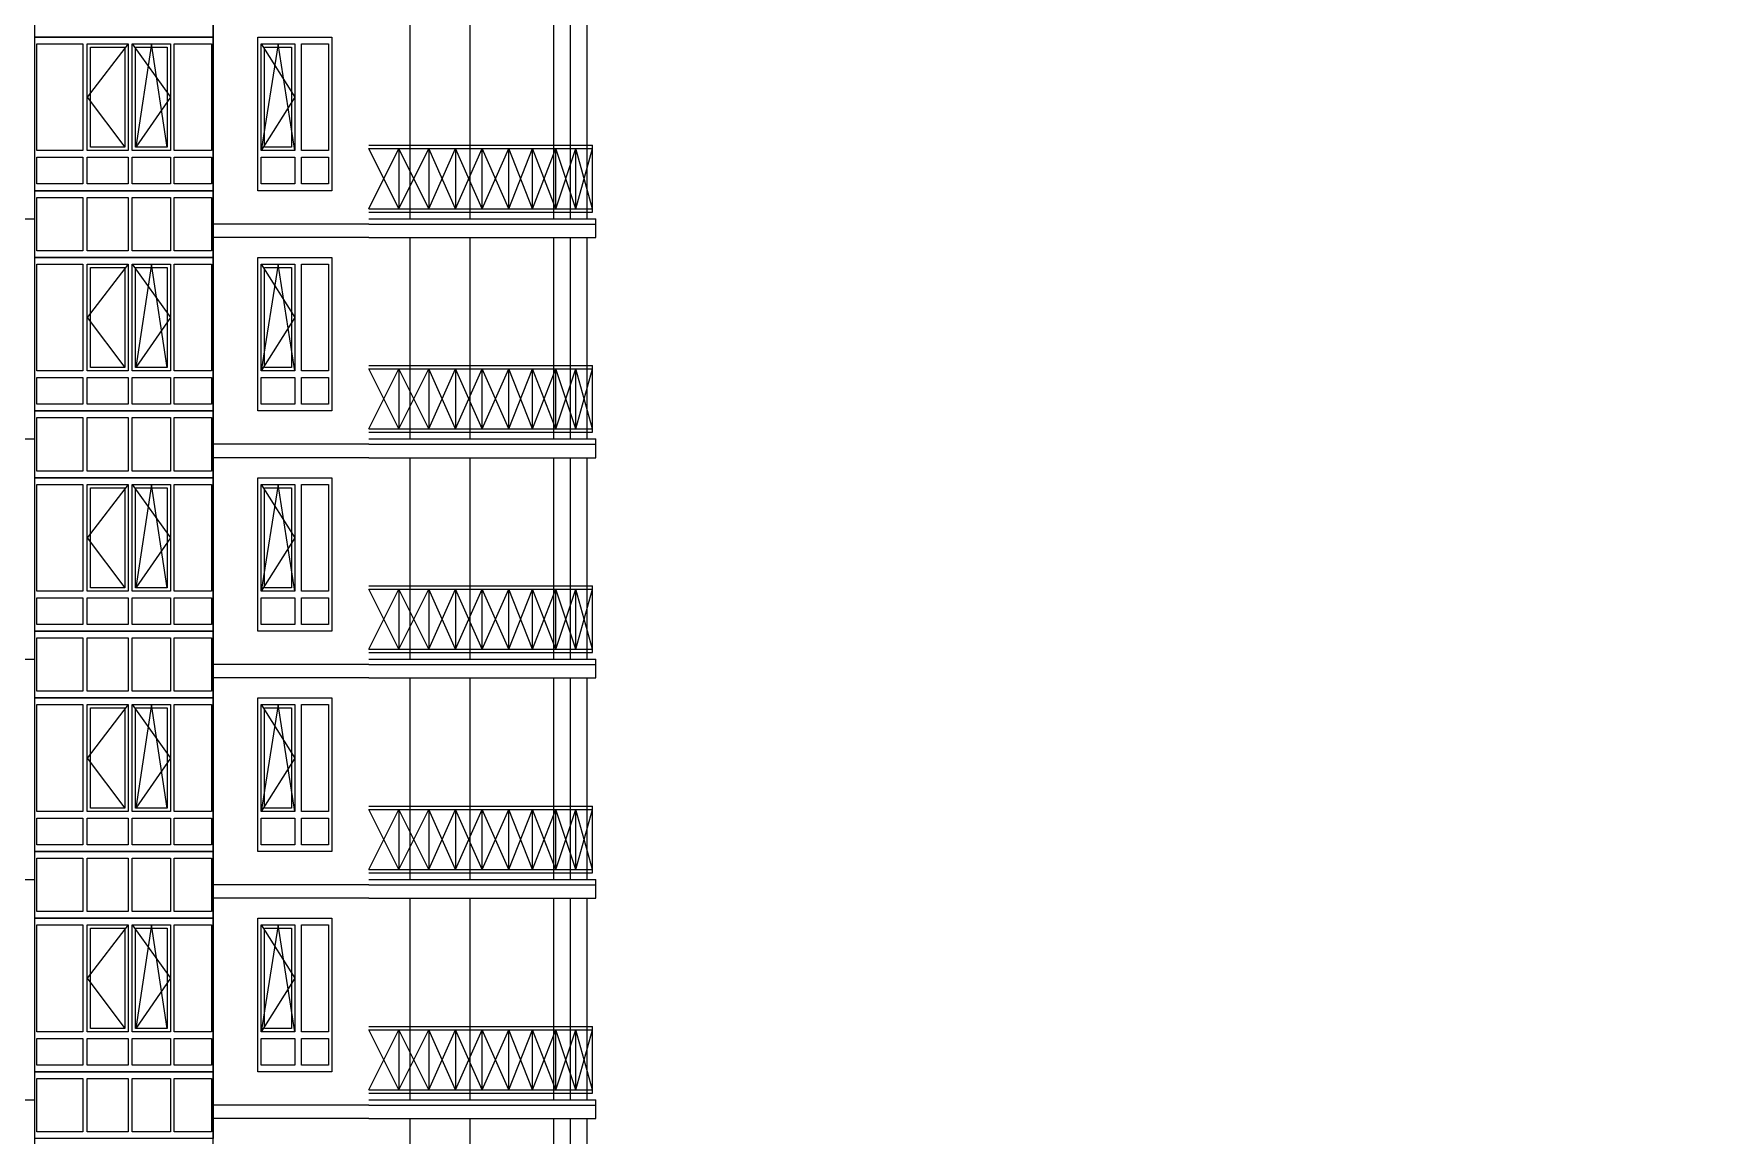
# Model space of a CAD drawing. Header units: inches. Extents: x -634 to 3638, y -6930911 to 5552.
# Drawn here: x 2259.43 to 2285.87, y 3410.04 to 3427.26 of the extents above; entities that cross this region are included whole.
import ezdxf

# ---------------------------------------------------------------- set-up
doc = ezdxf.new("R2010")
doc.units = ezdxf.units.IN
doc.header["$MEASUREMENT"] = 0
doc.linetypes.add('DASHED2', pattern=[9.525, 6.35, -3.175])
doc.layers.add('ELEV', color=134, linetype='Continuous', lineweight=18)
doc.layers.add('WALL_1', color=11, linetype='Continuous', lineweight=15)
for name, color, linetype in [('OGRAJDENIYE', 255, 'Continuous'), ('Okno', 150, 'Continuous'), ('WALL', 243, 'Continuous')]:
    doc.layers.add(name, color=color, linetype=linetype)

msp = doc.modelspace()

# ---------------------------------------------------------------- hatches: boundary and pattern name
at = {"layer": 'ELEV', "linetype": 'Continuous'}
h = msp.add_hatch(dxfattribs=at)
h.set_pattern_fill('ANSI31', color=256, scale=0.01044, style=0)
h.set_pattern_definition([(45, (1262.311104, 3366.587935), (-0.02343928418428, 0.02343928418428), [])])
edge = h.paths.add_edge_path()
edge.add_ellipse((1445.78234, 3471.96182), major_axis=(0, 6932302.83262), ratio=0.00000001506, start_angle=89.999976115149, end_angle=270.000023884851)
edge.add_line((1445.67794, 3474.85168), (1445.67794, 3528.48347))
edge.add_line((1445.67794, 3528.48347), (1445.88675, 3528.48347))
edge.add_line((1445.88675, 3528.48347), (1445.88675, 3474.85168))

# ---------------------------------------------------------------- linework, layer by layer
at = {"layer": 'OGRAJDENIYE', "color": 7, "linetype": 'Continuous'}
for p, q in [((2264.66618, 3425.51983), (2268.16362, 3425.51983)), ((2264.66618, 3425.46762), (2268.16362, 3425.46762)), ((2265.13602, 3424.52799), (2264.66618, 3425.46762)), ((2264.66618, 3424.52799), (2265.13602, 3425.46762)), ((2265.13602, 3425.46762), (2265.13602, 3424.52799)), ((2265.13602, 3424.52799), (2265.60583, 3425.46762)), ((2265.60583, 3424.52799), (2265.13602, 3425.46762)), ((2265.60583, 3425.46762), (2265.60583, 3424.52799)), ((2265.60583, 3424.52799), (2266.02345, 3425.46762)), ((2266.02345, 3424.52799), (2265.60583, 3425.46762)), ((2266.02345, 3424.52799), (2266.44106, 3425.46762)), ((2266.44106, 3424.52799), (2266.02345, 3425.46762)), ((2266.02345, 3425.46762), (2266.02345, 3424.52799)), ((2266.44106, 3424.52799), (2266.44106, 3425.46762)), ((2266.44106, 3424.52799), (2266.85868, 3425.46762)), ((2266.85868, 3424.52799), (2266.44106, 3425.46762)), ((2266.85868, 3424.52799), (2266.85868, 3425.46762)), ((2266.85868, 3424.52799), (2267.22409, 3425.46762)), ((2267.22409, 3424.52799), (2266.85868, 3425.46762)), ((2267.22409, 3424.52799), (2267.22409, 3425.46762)), ((2267.22409, 3424.52799), (2267.5895, 3425.46762)), ((2267.5895, 3424.52799), (2267.22409, 3425.46762)), ((2267.5895, 3424.52799), (2267.5895, 3425.46762)), ((2267.5895, 3424.52799), (2267.90271, 3425.46762)), ((2267.90271, 3424.52799), (2267.5895, 3425.46762)), ((2267.90271, 3424.52799), (2267.90271, 3425.46762)), ((2267.90271, 3424.52799), (2268.16362, 3425.46762)), ((2268.16362, 3424.52799), (2267.90271, 3425.46762)), ((2268.16362, 3424.47579), (2268.16362, 3425.51983)), ((2264.66618, 3424.52799), (2268.16362, 3424.52799)), ((2264.66618, 3424.47579), (2268.16362, 3424.47579)), ((2264.66618, 3422.07451), (2268.16362, 3422.07451)), ((2268.16362, 3421.03047), (2268.16362, 3422.07451)), ((2264.66618, 3422.0223), (2268.16362, 3422.0223)), ((2265.13602, 3421.08267), (2264.66618, 3422.0223)), ((2264.66618, 3421.08267), (2265.13602, 3422.0223)), ((2265.13602, 3422.0223), (2265.13602, 3421.08267)), ((2265.13602, 3421.08267), (2265.60583, 3422.0223)), ((2265.60583, 3421.08267), (2265.13602, 3422.0223)), ((2265.60583, 3422.0223), (2265.60583, 3421.08267)), ((2265.60583, 3421.08267), (2266.02345, 3422.0223)), ((2266.02345, 3421.08267), (2265.60583, 3422.0223)), ((2266.02345, 3421.08267), (2266.44106, 3422.0223)), ((2266.44106, 3421.08267), (2266.02345, 3422.0223)), ((2266.02345, 3422.0223), (2266.02345, 3421.08267)), ((2266.44106, 3421.08267), (2266.44106, 3422.0223)), ((2266.44106, 3421.08267), (2266.85868, 3422.0223)), ((2266.85868, 3421.08267), (2266.44106, 3422.0223)), ((2266.85868, 3421.08267), (2266.85868, 3422.0223)), ((2266.85868, 3421.08267), (2267.22409, 3422.0223)), ((2267.22409, 3421.08267), (2266.85868, 3422.0223)), ((2267.22409, 3421.08267), (2267.22409, 3422.0223)), ((2267.22409, 3421.08267), (2267.5895, 3422.0223)), ((2267.5895, 3421.08267), (2267.22409, 3422.0223)), ((2267.5895, 3421.08267), (2267.5895, 3422.0223)), ((2267.5895, 3421.08267), (2267.90271, 3422.0223)), ((2267.90271, 3421.08267), (2267.5895, 3422.0223)), ((2267.90271, 3421.08267), (2267.90271, 3422.0223)), ((2267.90271, 3421.08267), (2268.16362, 3422.0223)), ((2268.16362, 3421.08267), (2267.90271, 3422.0223)), ((2264.66618, 3421.08267), (2268.16362, 3421.08267)), ((2264.66618, 3421.03047), (2268.16362, 3421.03047)), ((2264.66618, 3418.62919), (2268.16362, 3418.62919)), ((2268.16362, 3417.58515), (2268.16362, 3418.62919)), ((2264.66618, 3418.57698), (2268.16362, 3418.57698)), ((2265.13602, 3417.63735), (2264.66618, 3418.57698)), ((2264.66618, 3417.63735), (2265.13602, 3418.57698)), ((2265.13602, 3418.57698), (2265.13602, 3417.63735)), ((2265.13602, 3417.63735), (2265.60583, 3418.57698)), ((2265.60583, 3417.63735), (2265.13602, 3418.57698)), ((2265.60583, 3418.57698), (2265.60583, 3417.63735)), ((2265.60583, 3417.63735), (2266.02345, 3418.57698)), ((2266.02345, 3417.63735), (2265.60583, 3418.57698)), ((2266.02345, 3417.63735), (2266.44106, 3418.57698)), ((2266.44106, 3417.63735), (2266.02345, 3418.57698)), ((2266.02345, 3418.57698), (2266.02345, 3417.63735)), ((2266.44106, 3417.63735), (2266.44106, 3418.57698)), ((2266.44106, 3417.63735), (2266.85868, 3418.57698)), ((2266.85868, 3417.63735), (2266.44106, 3418.57698)), ((2266.85868, 3417.63735), (2266.85868, 3418.57698)), ((2266.85868, 3417.63735), (2267.22409, 3418.57698)), ((2267.22409, 3417.63735), (2266.85868, 3418.57698)), ((2267.22409, 3417.63735), (2267.22409, 3418.57698)), ((2267.22409, 3417.63735), (2267.5895, 3418.57698)), ((2267.5895, 3417.63735), (2267.22409, 3418.57698)), ((2267.5895, 3417.63735), (2267.5895, 3418.57698)), ((2267.5895, 3417.63735), (2267.90271, 3418.57698)), ((2267.90271, 3417.63735), (2267.5895, 3418.57698)), ((2267.90271, 3417.63735), (2267.90271, 3418.57698)), ((2267.90271, 3417.63735), (2268.16362, 3418.57698)), ((2268.16362, 3417.63735), (2267.90271, 3418.57698)), ((2264.66618, 3417.63735), (2268.16362, 3417.63735)), ((2264.66618, 3417.58515), (2268.16362, 3417.58515)), ((2264.66618, 3415.18387), (2268.16362, 3415.18387)), ((2268.16362, 3414.13983), (2268.16362, 3415.18387)), ((2264.66618, 3415.13166), (2268.16362, 3415.13166)), ((2265.13602, 3414.19203), (2264.66618, 3415.13166)), ((2264.66618, 3414.19203), (2265.13602, 3415.13166)), ((2265.13602, 3415.13166), (2265.13602, 3414.19203)), ((2265.13602, 3414.19203), (2265.60583, 3415.13166)), ((2265.60583, 3414.19203), (2265.13602, 3415.13166)), ((2265.60583, 3415.13166), (2265.60583, 3414.19203)), ((2265.60583, 3414.19203), (2266.02345, 3415.13166)), ((2266.02345, 3414.19203), (2265.60583, 3415.13166)), ((2266.02345, 3414.19203), (2266.44106, 3415.13166)), ((2266.44106, 3414.19203), (2266.02345, 3415.13166)), ((2266.02345, 3415.13166), (2266.02345, 3414.19203)), ((2266.44106, 3414.19203), (2266.44106, 3415.13166)), ((2266.44106, 3414.19203), (2266.85868, 3415.13166)), ((2266.85868, 3414.19203), (2266.44106, 3415.13166)), ((2266.85868, 3414.19203), (2266.85868, 3415.13166)), ((2266.85868, 3414.19203), (2267.22409, 3415.13166)), ((2267.22409, 3414.19203), (2266.85868, 3415.13166)), ((2267.22409, 3414.19203), (2267.22409, 3415.13166)), ((2267.22409, 3414.19203), (2267.5895, 3415.13166)), ((2267.5895, 3414.19203), (2267.22409, 3415.13166)), ((2267.5895, 3414.19203), (2267.5895, 3415.13166)), ((2267.5895, 3414.19203), (2267.90271, 3415.13166)), ((2267.90271, 3414.19203), (2267.5895, 3415.13166)), ((2267.90271, 3414.19203), (2267.90271, 3415.13166)), ((2267.90271, 3414.19203), (2268.16362, 3415.13166)), ((2268.16362, 3414.19203), (2267.90271, 3415.13166)), ((2264.66618, 3414.19203), (2268.16362, 3414.19203)), ((2264.66618, 3414.13983), (2268.16362, 3414.13983)), ((2264.66618, 3411.73855), (2268.16362, 3411.73855)), ((2268.16362, 3410.69451), (2268.16362, 3411.73855)), ((2264.66618, 3411.68634), (2268.16362, 3411.68634)), ((2265.13602, 3410.74671), (2264.66618, 3411.68634)), ((2264.66618, 3410.74671), (2265.13602, 3411.68634)), ((2265.13602, 3411.68634), (2265.13602, 3410.74671)), ((2265.13602, 3410.74671), (2265.60583, 3411.68634)), ((2265.60583, 3410.74671), (2265.13602, 3411.68634)), ((2265.60583, 3411.68634), (2265.60583, 3410.74671)), ((2265.60583, 3410.74671), (2266.02345, 3411.68634)), ((2266.02345, 3410.74671), (2265.60583, 3411.68634)), ((2266.02345, 3410.74671), (2266.44106, 3411.68634)), ((2266.44106, 3410.74671), (2266.02345, 3411.68634)), ((2266.02345, 3411.68634), (2266.02345, 3410.74671)), ((2266.44106, 3410.74671), (2266.44106, 3411.68634)), ((2266.44106, 3410.74671), (2266.85868, 3411.68634)), ((2266.85868, 3410.74671), (2266.44106, 3411.68634)), ((2266.85868, 3410.74671), (2266.85868, 3411.68634)), ((2266.85868, 3410.74671), (2267.22409, 3411.68634)), ((2267.22409, 3410.74671), (2266.85868, 3411.68634)), ((2267.22409, 3410.74671), (2267.22409, 3411.68634)), ((2267.22409, 3410.74671), (2267.5895, 3411.68634)), ((2267.5895, 3410.74671), (2267.22409, 3411.68634)), ((2267.5895, 3410.74671), (2267.5895, 3411.68634)), ((2267.5895, 3410.74671), (2267.90271, 3411.68634)), ((2267.90271, 3410.74671), (2267.5895, 3411.68634)), ((2267.90271, 3410.74671), (2267.90271, 3411.68634)), ((2267.90271, 3410.74671), (2268.16362, 3411.68634)), ((2268.16362, 3410.74671), (2267.90271, 3411.68634)), ((2264.66618, 3410.74671), (2268.16362, 3410.74671)), ((2264.66618, 3410.69451), (2268.16362, 3410.69451))]:
    msp.add_line(p, q, dxfattribs=at)
at = {"layer": 'Okno', "color": 7, "linetype": 'DASHED2', "ltscale": 0.4}
for p, q in [((2260.90714, 3427.10676), (2260.26307, 3426.27153)), ((2260.96808, 3427.10676), (2261.56915, 3426.27153)), ((2261.26862, 3427.10676), (2261.02344, 3425.4885)), ((2261.51379, 3425.4885), (2261.26862, 3427.10676)), ((2263.2489, 3427.10676), (2262.98528, 3425.4363)), ((2262.98528, 3427.10676), (2263.51252, 3426.27153)), ((2263.51252, 3425.4363), (2263.2489, 3427.10676)), ((2260.26307, 3426.27153), (2260.85494, 3425.4885)), ((2261.56915, 3426.27153), (2261.02344, 3425.4885)), ((2263.51252, 3426.27153), (2262.98528, 3425.4363)), ((2260.90714, 3423.66144), (2260.26307, 3422.82621)), ((2260.96808, 3423.66144), (2261.56915, 3422.82621)), ((2261.26862, 3423.66144), (2261.02344, 3422.04318)), ((2261.51379, 3422.04318), (2261.26862, 3423.66144)), ((2263.2489, 3423.66144), (2262.98528, 3421.99098)), ((2262.98528, 3423.66144), (2263.51252, 3422.82621)), ((2263.51252, 3421.99098), (2263.2489, 3423.66144)), ((2260.26307, 3422.82621), (2260.85494, 3422.04318)), ((2261.56915, 3422.82621), (2261.02344, 3422.04318)), ((2263.51252, 3422.82621), (2262.98528, 3421.99098)), ((2260.90714, 3420.21612), (2260.26307, 3419.38089)), ((2260.96808, 3420.21612), (2261.56915, 3419.38089)), ((2261.26862, 3420.21612), (2261.02344, 3418.59786)), ((2261.51379, 3418.59786), (2261.26862, 3420.21612)), ((2263.2489, 3420.21612), (2262.98528, 3418.54566)), ((2262.98528, 3420.21612), (2263.51252, 3419.38089)), ((2263.51252, 3418.54566), (2263.2489, 3420.21612)), ((2260.26307, 3419.38089), (2260.85494, 3418.59786)), ((2261.56915, 3419.38089), (2261.02344, 3418.59786)), ((2263.51252, 3419.38089), (2262.98528, 3418.54566)), ((2260.90714, 3416.7708), (2260.26307, 3415.93557)), ((2260.96808, 3416.7708), (2261.56915, 3415.93557)), ((2261.26862, 3416.7708), (2261.02344, 3415.15254)), ((2261.51379, 3415.15254), (2261.26862, 3416.7708)), ((2263.2489, 3416.7708), (2262.98528, 3415.10034)), ((2262.98528, 3416.7708), (2263.51252, 3415.93557)), ((2263.51252, 3415.10034), (2263.2489, 3416.7708)), ((2260.26307, 3415.93557), (2260.85494, 3415.15254)), ((2261.56915, 3415.93557), (2261.02344, 3415.15254)), ((2263.51252, 3415.93557), (2262.98528, 3415.10034)), ((2260.90714, 3413.32548), (2260.26307, 3412.49025)), ((2260.96808, 3413.32548), (2261.56915, 3412.49025)), ((2261.26862, 3413.32548), (2261.02344, 3411.70722)), ((2261.51379, 3411.70722), (2261.26862, 3413.32548)), ((2263.2489, 3413.32548), (2262.98528, 3411.65502)), ((2262.98528, 3413.32548), (2263.51252, 3412.49025)), ((2263.51252, 3411.65502), (2263.2489, 3413.32548)), ((2260.26307, 3412.49025), (2260.85494, 3411.70722)), ((2261.56915, 3412.49025), (2261.02344, 3411.70722)), ((2263.51252, 3412.49025), (2262.98528, 3411.65502))]:
    msp.add_line(p, q, dxfattribs=at)
at = {"layer": 'Okno', "color": 7}
for points in [[(2259.44599, 3428.2552), (2262.23334, 3428.2552), (2262.23334, 3427.21116), (2259.44599, 3427.21116)], [(2259.44599, 3427.21116), (2262.23334, 3427.21116), (2262.23334, 3424.80988), (2259.44599, 3424.80988)], [(2259.47734, 3427.10676), (2260.19799, 3427.10676), (2260.19799, 3425.4363), (2259.47734, 3425.4363)], [(2260.26307, 3427.10676), (2260.90714, 3427.10676), (2260.90714, 3425.4363), (2260.26307, 3425.4363)], [(2260.31527, 3427.05456), (2260.85494, 3427.05456), (2260.85494, 3425.4885), (2260.31527, 3425.4885), (2260.31527, 3427.05456)], [(2260.96808, 3427.10676), (2261.56915, 3427.10676), (2261.56915, 3425.4363), (2260.96808, 3425.4363)], [(2261.02028, 3427.05456), (2261.51695, 3427.05456), (2261.51695, 3425.4885), (2261.02028, 3425.4885), (2261.02028, 3427.05456)], [(2261.62574, 3427.10676), (2262.20864, 3427.10676), (2262.20864, 3425.4363), (2261.62574, 3425.4363)], [(2262.93308, 3427.21116), (2264.09196, 3427.21116), (2264.09196, 3424.80988), (2262.93308, 3424.80988)], [(2262.98528, 3427.10676), (2263.51252, 3427.10676), (2263.51252, 3425.4363), (2262.98528, 3425.4363)], [(2263.03748, 3427.05456), (2263.46031, 3427.05456), (2263.46031, 3425.4885), (2263.03748, 3425.4885), (2263.03748, 3427.05456)], [(2263.61692, 3427.10676), (2264.03975, 3427.10676), (2264.03975, 3425.4363), (2263.61692, 3425.4363)], [(2259.47734, 3425.3319), (2260.19799, 3425.3319), (2260.19799, 3424.91428), (2259.47734, 3424.91428)], [(2260.26307, 3425.3319), (2260.90714, 3425.3319), (2260.90714, 3424.91428), (2260.26307, 3424.91428)], [(2260.96808, 3425.3319), (2261.56915, 3425.3319), (2261.56915, 3424.91428), (2260.96808, 3424.91428)], [(2261.62574, 3425.3319), (2262.20864, 3425.3319), (2262.20864, 3424.91428), (2261.62574, 3424.91428)], [(2262.98528, 3425.3319), (2263.51252, 3425.3319), (2263.51252, 3424.91428), (2262.98528, 3424.91428)], [(2263.61692, 3425.3319), (2264.03975, 3425.3319), (2264.03975, 3424.91428), (2263.61692, 3424.91428)], [(2259.44599, 3424.80988), (2262.23334, 3424.80988), (2262.23334, 3423.76584), (2259.44599, 3423.76584)], [(2259.47734, 3424.70548), (2260.19799, 3424.70548), (2260.19799, 3423.87025), (2259.47734, 3423.87025)], [(2260.26307, 3424.70548), (2260.90714, 3424.70548), (2260.90714, 3423.87025), (2260.26307, 3423.87025)], [(2260.96808, 3424.70548), (2261.56915, 3424.70548), (2261.56915, 3423.87025), (2260.96808, 3423.87025)], [(2261.62574, 3424.70548), (2262.20864, 3424.70548), (2262.20864, 3423.87025), (2261.62574, 3423.87025)], [(2259.44599, 3423.76584), (2262.23334, 3423.76584), (2262.23334, 3421.36456), (2259.44599, 3421.36456)], [(2259.47734, 3423.66144), (2260.19799, 3423.66144), (2260.19799, 3421.99098), (2259.47734, 3421.99098)], [(2260.26307, 3423.66144), (2260.90714, 3423.66144), (2260.90714, 3421.99098), (2260.26307, 3421.99098)], [(2260.96808, 3423.66144), (2261.56915, 3423.66144), (2261.56915, 3421.99098), (2260.96808, 3421.99098)], [(2261.62574, 3423.66144), (2262.20864, 3423.66144), (2262.20864, 3421.99098), (2261.62574, 3421.99098)], [(2262.93308, 3423.76584), (2264.09196, 3423.76584), (2264.09196, 3421.36456), (2262.93308, 3421.36456)], [(2262.98528, 3423.66144), (2263.51252, 3423.66144), (2263.51252, 3421.99098), (2262.98528, 3421.99098)], [(2263.61692, 3423.66144), (2264.03975, 3423.66144), (2264.03975, 3421.99098), (2263.61692, 3421.99098)], [(2260.31527, 3423.60924), (2260.85494, 3423.60924), (2260.85494, 3422.04318), (2260.31527, 3422.04318), (2260.31527, 3423.60924)], [(2261.02028, 3423.60924), (2261.51695, 3423.60924), (2261.51695, 3422.04318), (2261.02028, 3422.04318), (2261.02028, 3423.60924)], [(2263.03748, 3423.60924), (2263.46031, 3423.60924), (2263.46031, 3422.04318), (2263.03748, 3422.04318), (2263.03748, 3423.60924)], [(2259.47734, 3421.88658), (2260.19799, 3421.88658), (2260.19799, 3421.46896), (2259.47734, 3421.46896)], [(2260.26307, 3421.88658), (2260.90714, 3421.88658), (2260.90714, 3421.46896), (2260.26307, 3421.46896)], [(2260.96808, 3421.88658), (2261.56915, 3421.88658), (2261.56915, 3421.46896), (2260.96808, 3421.46896)], [(2261.62574, 3421.88658), (2262.20864, 3421.88658), (2262.20864, 3421.46896), (2261.62574, 3421.46896)], [(2262.98528, 3421.88658), (2263.51252, 3421.88658), (2263.51252, 3421.46896), (2262.98528, 3421.46896)], [(2263.61692, 3421.88658), (2264.03975, 3421.88658), (2264.03975, 3421.46896), (2263.61692, 3421.46896)], [(2259.44599, 3421.36456), (2262.23334, 3421.36456), (2262.23334, 3420.32052), (2259.44599, 3420.32052)], [(2259.47734, 3421.26016), (2260.19799, 3421.26016), (2260.19799, 3420.42493), (2259.47734, 3420.42493)], [(2260.26307, 3421.26016), (2260.90714, 3421.26016), (2260.90714, 3420.42493), (2260.26307, 3420.42493)], [(2260.96808, 3421.26016), (2261.56915, 3421.26016), (2261.56915, 3420.42493), (2260.96808, 3420.42493)], [(2261.62574, 3421.26016), (2262.20864, 3421.26016), (2262.20864, 3420.42493), (2261.62574, 3420.42493)], [(2259.44599, 3420.32052), (2262.23334, 3420.32052), (2262.23334, 3417.91924), (2259.44599, 3417.91924)], [(2259.47734, 3420.21612), (2260.19799, 3420.21612), (2260.19799, 3418.54566), (2259.47734, 3418.54566)], [(2260.26307, 3420.21612), (2260.90714, 3420.21612), (2260.90714, 3418.54566), (2260.26307, 3418.54566)], [(2260.96808, 3420.21612), (2261.56915, 3420.21612), (2261.56915, 3418.54566), (2260.96808, 3418.54566)], [(2261.62574, 3420.21612), (2262.20864, 3420.21612), (2262.20864, 3418.54566), (2261.62574, 3418.54566)], [(2262.93308, 3420.32052), (2264.09196, 3420.32052), (2264.09196, 3417.91924), (2262.93308, 3417.91924)], [(2262.98528, 3420.21612), (2263.51252, 3420.21612), (2263.51252, 3418.54566), (2262.98528, 3418.54566)], [(2263.61692, 3420.21612), (2264.03975, 3420.21612), (2264.03975, 3418.54566), (2263.61692, 3418.54566)], [(2260.31527, 3420.16392), (2260.85494, 3420.16392), (2260.85494, 3418.59786), (2260.31527, 3418.59786), (2260.31527, 3420.16392)], [(2261.02028, 3420.16392), (2261.51695, 3420.16392), (2261.51695, 3418.59786), (2261.02028, 3418.59786), (2261.02028, 3420.16392)], [(2263.03748, 3420.16392), (2263.46031, 3420.16392), (2263.46031, 3418.59786), (2263.03748, 3418.59786), (2263.03748, 3420.16392)], [(2259.47734, 3418.44126), (2260.19799, 3418.44126), (2260.19799, 3418.02364), (2259.47734, 3418.02364)], [(2260.26307, 3418.44126), (2260.90714, 3418.44126), (2260.90714, 3418.02364), (2260.26307, 3418.02364)], [(2260.96808, 3418.44126), (2261.56915, 3418.44126), (2261.56915, 3418.02364), (2260.96808, 3418.02364)], [(2261.62574, 3418.44126), (2262.20864, 3418.44126), (2262.20864, 3418.02364), (2261.62574, 3418.02364)], [(2262.98528, 3418.44126), (2263.51252, 3418.44126), (2263.51252, 3418.02364), (2262.98528, 3418.02364)], [(2263.61692, 3418.44126), (2264.03975, 3418.44126), (2264.03975, 3418.02364), (2263.61692, 3418.02364)], [(2259.44599, 3417.91924), (2262.23334, 3417.91924), (2262.23334, 3416.8752), (2259.44599, 3416.8752)], [(2259.47734, 3417.81484), (2260.19799, 3417.81484), (2260.19799, 3416.97961), (2259.47734, 3416.97961)], [(2260.26307, 3417.81484), (2260.90714, 3417.81484), (2260.90714, 3416.97961), (2260.26307, 3416.97961)], [(2260.96808, 3417.81484), (2261.56915, 3417.81484), (2261.56915, 3416.97961), (2260.96808, 3416.97961)], [(2261.62574, 3417.81484), (2262.20864, 3417.81484), (2262.20864, 3416.97961), (2261.62574, 3416.97961)], [(2259.44599, 3416.8752), (2262.23334, 3416.8752), (2262.23334, 3414.47392), (2259.44599, 3414.47392)], [(2259.47734, 3416.7708), (2260.19799, 3416.7708), (2260.19799, 3415.10034), (2259.47734, 3415.10034)], [(2260.26307, 3416.7708), (2260.90714, 3416.7708), (2260.90714, 3415.10034), (2260.26307, 3415.10034)], [(2260.96808, 3416.7708), (2261.56915, 3416.7708), (2261.56915, 3415.10034), (2260.96808, 3415.10034)], [(2261.62574, 3416.7708), (2262.20864, 3416.7708), (2262.20864, 3415.10034), (2261.62574, 3415.10034)], [(2262.93308, 3416.8752), (2264.09196, 3416.8752), (2264.09196, 3414.47392), (2262.93308, 3414.47392)], [(2262.98528, 3416.7708), (2263.51252, 3416.7708), (2263.51252, 3415.10034), (2262.98528, 3415.10034)], [(2263.61692, 3416.7708), (2264.03975, 3416.7708), (2264.03975, 3415.10034), (2263.61692, 3415.10034)], [(2260.31527, 3416.7186), (2260.85494, 3416.7186), (2260.85494, 3415.15254), (2260.31527, 3415.15254), (2260.31527, 3416.7186)], [(2261.02028, 3416.7186), (2261.51695, 3416.7186), (2261.51695, 3415.15254), (2261.02028, 3415.15254), (2261.02028, 3416.7186)], [(2263.03748, 3416.7186), (2263.46031, 3416.7186), (2263.46031, 3415.15254), (2263.03748, 3415.15254), (2263.03748, 3416.7186)], [(2259.47734, 3414.99594), (2260.19799, 3414.99594), (2260.19799, 3414.57832), (2259.47734, 3414.57832)], [(2260.26307, 3414.99594), (2260.90714, 3414.99594), (2260.90714, 3414.57832), (2260.26307, 3414.57832)], [(2260.96808, 3414.99594), (2261.56915, 3414.99594), (2261.56915, 3414.57832), (2260.96808, 3414.57832)], [(2261.62574, 3414.99594), (2262.20864, 3414.99594), (2262.20864, 3414.57832), (2261.62574, 3414.57832)], [(2262.98528, 3414.99594), (2263.51252, 3414.99594), (2263.51252, 3414.57832), (2262.98528, 3414.57832)], [(2263.61692, 3414.99594), (2264.03975, 3414.99594), (2264.03975, 3414.57832), (2263.61692, 3414.57832)], [(2259.44599, 3414.47392), (2262.23334, 3414.47392), (2262.23334, 3413.42988), (2259.44599, 3413.42988)], [(2259.47734, 3414.36952), (2260.19799, 3414.36952), (2260.19799, 3413.53429), (2259.47734, 3413.53429)], [(2260.26307, 3414.36952), (2260.90714, 3414.36952), (2260.90714, 3413.53429), (2260.26307, 3413.53429)], [(2260.96808, 3414.36952), (2261.56915, 3414.36952), (2261.56915, 3413.53429), (2260.96808, 3413.53429)], [(2261.62574, 3414.36952), (2262.20864, 3414.36952), (2262.20864, 3413.53429), (2261.62574, 3413.53429)], [(2259.44599, 3413.42988), (2262.23334, 3413.42988), (2262.23334, 3411.0286), (2259.44599, 3411.0286)], [(2259.47734, 3413.32548), (2260.19799, 3413.32548), (2260.19799, 3411.65502), (2259.47734, 3411.65502)], [(2260.26307, 3413.32548), (2260.90714, 3413.32548), (2260.90714, 3411.65502), (2260.26307, 3411.65502)], [(2260.96808, 3413.32548), (2261.56915, 3413.32548), (2261.56915, 3411.65502), (2260.96808, 3411.65502)], [(2261.62574, 3413.32548), (2262.20864, 3413.32548), (2262.20864, 3411.65502), (2261.62574, 3411.65502)], [(2262.93308, 3413.42988), (2264.09196, 3413.42988), (2264.09196, 3411.0286), (2262.93308, 3411.0286)], [(2262.98528, 3413.32548), (2263.51252, 3413.32548), (2263.51252, 3411.65502), (2262.98528, 3411.65502)], [(2263.61692, 3413.32548), (2264.03975, 3413.32548), (2264.03975, 3411.65502), (2263.61692, 3411.65502)], [(2260.31527, 3413.27328), (2260.85494, 3413.27328), (2260.85494, 3411.70722), (2260.31527, 3411.70722), (2260.31527, 3413.27328)], [(2261.02028, 3413.27328), (2261.51695, 3413.27328), (2261.51695, 3411.70722), (2261.02028, 3411.70722), (2261.02028, 3413.27328)], [(2263.03748, 3413.27328), (2263.46031, 3413.27328), (2263.46031, 3411.70722), (2263.03748, 3411.70722), (2263.03748, 3413.27328)], [(2259.47734, 3411.55062), (2260.19799, 3411.55062), (2260.19799, 3411.133), (2259.47734, 3411.133)], [(2260.26307, 3411.55062), (2260.90714, 3411.55062), (2260.90714, 3411.133), (2260.26307, 3411.133)], [(2260.96808, 3411.55062), (2261.56915, 3411.55062), (2261.56915, 3411.133), (2260.96808, 3411.133)], [(2261.62574, 3411.55062), (2262.20864, 3411.55062), (2262.20864, 3411.133), (2261.62574, 3411.133)], [(2262.98528, 3411.55062), (2263.51252, 3411.55062), (2263.51252, 3411.133), (2262.98528, 3411.133)], [(2263.61692, 3411.55062), (2264.03975, 3411.55062), (2264.03975, 3411.133), (2263.61692, 3411.133)], [(2259.44599, 3411.0286), (2262.23334, 3411.0286), (2262.23334, 3409.98456), (2259.44599, 3409.98456)], [(2259.47734, 3410.9242), (2260.19799, 3410.9242), (2260.19799, 3410.08897), (2259.47734, 3410.08897)], [(2260.26307, 3410.9242), (2260.90714, 3410.9242), (2260.90714, 3410.08897), (2260.26307, 3410.08897)], [(2260.96808, 3410.9242), (2261.56915, 3410.9242), (2261.56915, 3410.08897), (2260.96808, 3410.08897)], [(2261.62574, 3410.9242), (2262.20864, 3410.9242), (2262.20864, 3410.08897), (2261.62574, 3410.08897)]]:
    msp.add_lwpolyline(points, close=True, dxfattribs=at)
at = {"layer": 'WALL', "color": 7, "linetype": 'Continuous'}
for p, q in [((2259.44599, 3393.27998), (2259.44599, 3441.30565)), ((2262.23334, 3393.27998), (2262.23334, 3441.30565)), ((2265.31348, 3424.37139), (2265.31348, 3427.52438)), ((2266.25311, 3424.37139), (2266.25311, 3427.52438)), ((2267.55842, 3424.37139), (2267.55842, 3427.52438)), ((2267.82288, 3424.37139), (2267.82288, 3427.52438)), ((2268.08233, 3424.37139), (2268.08233, 3427.52438)), ((2265.31348, 3420.92607), (2265.31348, 3424.07906)), ((2266.25311, 3420.92607), (2266.25311, 3424.07906)), ((2267.55842, 3420.92607), (2267.55842, 3424.07906)), ((2267.82288, 3420.92607), (2267.82288, 3424.07906)), ((2268.08233, 3420.92607), (2268.08233, 3424.07906)), ((2265.31348, 3417.48075), (2265.31348, 3420.63374)), ((2266.25311, 3417.48075), (2266.25311, 3420.63374)), ((2267.55842, 3417.48075), (2267.55842, 3420.63374)), ((2267.82288, 3417.48075), (2267.82288, 3420.63374)), ((2268.08233, 3417.48075), (2268.08233, 3420.63374)), ((2265.31348, 3414.03543), (2265.31348, 3417.18842)), ((2266.25311, 3414.03543), (2266.25311, 3417.18842)), ((2267.55842, 3414.03543), (2267.55842, 3417.18842)), ((2267.82288, 3414.03543), (2267.82288, 3417.18842)), ((2268.08233, 3414.03543), (2268.08233, 3417.18842)), ((2265.31348, 3410.59011), (2265.31348, 3413.7431)), ((2266.25311, 3410.59011), (2266.25311, 3413.7431)), ((2267.55842, 3410.59011), (2267.55842, 3413.7431)), ((2267.82288, 3410.59011), (2267.82288, 3413.7431)), ((2268.08233, 3410.59011), (2268.08233, 3413.7431)), ((2265.31348, 3407.14479), (2265.31348, 3410.29778)), ((2266.25311, 3407.14479), (2266.25311, 3410.29778)), ((2267.55842, 3407.14479), (2267.55842, 3410.29778)), ((2267.82288, 3407.14479), (2267.82288, 3410.29778)), ((2268.08233, 3407.14479), (2268.08233, 3410.29778))]:
    msp.add_line(p, q, dxfattribs=at)
at = {"layer": 'WALL_1', "color": 7, "linetype": 'Continuous'}
for p, q in [((2254.22581, 3424.37139), (2259.44599, 3424.37139)), ((2264.66618, 3424.28786), (2262.23334, 3424.28786)), ((2264.66618, 3424.37139), (2268.21582, 3424.37139)), ((2264.66618, 3424.28786), (2268.21582, 3424.28786)), ((2268.21582, 3424.07906), (2268.21582, 3424.37139)), ((2264.66618, 3424.07906), (2262.23334, 3424.07906)), ((2264.66618, 3424.07906), (2268.21582, 3424.07906)), ((2254.22581, 3420.92607), (2259.44599, 3420.92607)), ((2264.66618, 3420.84254), (2262.23334, 3420.84254)), ((2264.66618, 3420.92607), (2268.21582, 3420.92607)), ((2264.66618, 3420.84254), (2268.21582, 3420.84254)), ((2268.21582, 3420.63374), (2268.21582, 3420.92607)), ((2264.66618, 3420.63374), (2262.23334, 3420.63374)), ((2264.66618, 3420.63374), (2268.21582, 3420.63374)), ((2254.22581, 3417.48075), (2259.44599, 3417.48075)), ((2264.66618, 3417.39722), (2262.23334, 3417.39722)), ((2264.66618, 3417.48075), (2268.21582, 3417.48075)), ((2264.66618, 3417.39722), (2268.21582, 3417.39722)), ((2268.21582, 3417.18842), (2268.21582, 3417.48075)), ((2264.66618, 3417.18842), (2262.23334, 3417.18842)), ((2264.66618, 3417.18842), (2268.21582, 3417.18842)), ((2254.22581, 3414.03543), (2259.44599, 3414.03543)), ((2264.66618, 3413.9519), (2262.23334, 3413.9519)), ((2264.66618, 3414.03543), (2268.21582, 3414.03543)), ((2264.66618, 3413.9519), (2268.21582, 3413.9519)), ((2268.21582, 3413.7431), (2268.21582, 3414.03543)), ((2264.66618, 3413.7431), (2262.23334, 3413.7431)), ((2264.66618, 3413.7431), (2268.21582, 3413.7431)), ((2254.22581, 3410.59011), (2259.44599, 3410.59011)), ((2264.66618, 3410.50658), (2262.23334, 3410.50658)), ((2264.66618, 3410.59011), (2268.21582, 3410.59011)), ((2264.66618, 3410.50658), (2268.21582, 3410.50658)), ((2268.21582, 3410.29778), (2268.21582, 3410.59011)), ((2264.66618, 3410.29778), (2262.23334, 3410.29778)), ((2264.66618, 3410.29778), (2268.21582, 3410.29778))]:
    msp.add_line(p, q, dxfattribs=at)

doc.saveas('drawing.dxf')
